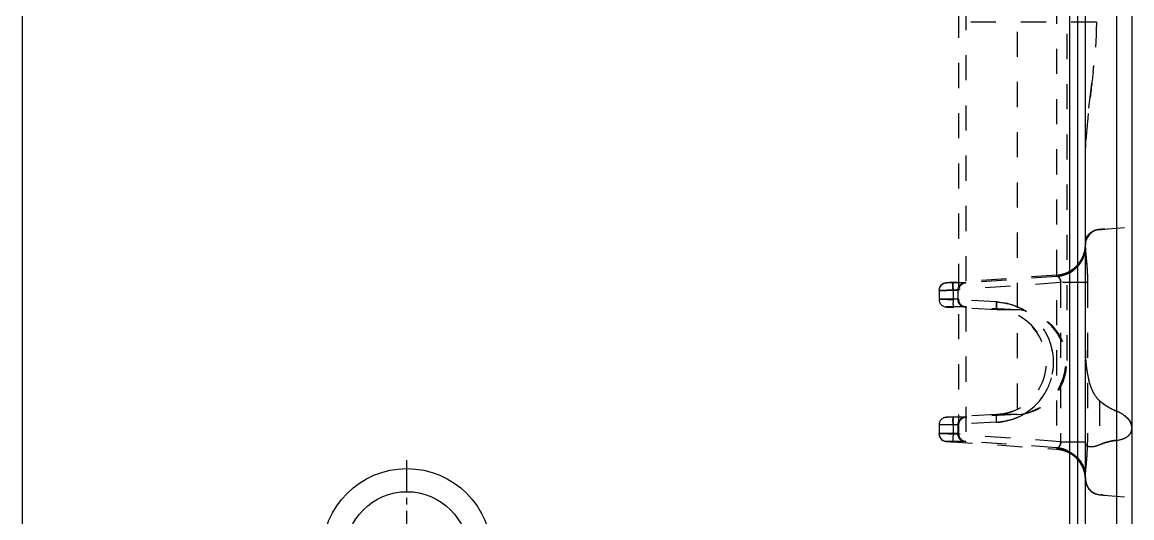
# Model space of a CAD drawing. Header units: millimetres. Extents: x -2895 to -298, y -11750 to -2997.
# Drawn here: x -2004.7 to -1932.6, y -6637.3 to -6605.1 of the extents above; entities that cross this region are included whole.
import ezdxf

# ---------------------------------------------------------------- set-up
doc = ezdxf.new("R2010")
doc.units = ezdxf.units.MM
doc.header["$LTSCALE"] = 16.335
doc.linetypes.add('CENTER', pattern=[0.6, 0.375, -0.075, 0.075, -0.075])
doc.linetypes.add('HIDDEN', pattern=[0.2, 0.1, -0.1])
doc.layers.get('0').update_dxf_attribs({"linetype": 'CONTINUOUS'})
doc.layers.add('DEFAULT_2', color=8, linetype='HIDDEN')

msp = doc.modelspace()

# ---------------------------------------------------------------- linework, layer by layer
at = {"color": 7, "linetype": 'Continuous'}
for p, q in [((-2004.722, -6411.623), (-2004.722, -6791.623)), ((-1935.626, -6697.046), (-1935.626, -6494.708)), ((-1936.631, -6735.76), (-1936.631, -6495.949)), ((-1933.596, -6506.557), (-1933.596, -6655.38)), ((-1932.611, -6508.039), (-1932.611, -6653.898)), ((-1936.129, -6640.263), (-1936.129, -6593.028))]:
    msp.add_line(p, q, dxfattribs=at)
at = {"color": 1, "linetype": 'CENTER', "ltscale": 0.342088}
msp.add_line((-1979.722, -6645.673), (-1979.722, -6633.573), dxfattribs=at)
at = {"color": 7, "linetype": 'Continuous'}
for radius in [5.5, 4]:
    msp.add_circle((-1979.722, -6639.623), radius, dxfattribs=at)
at = {"layer": 'DEFAULT_2', "color": 8, "linetype": 'HIDDEN'}
for p, q in [((-1937.496, -6551.284), (-1937.496, -6632.855)), ((-1943.4, -6551.697), (-1943.4, -6632.35)), ((-1943.867, -6552.198), (-1943.867, -6631.849)), ((-1940.07, -6553.436), (-1940.07, -6630.611)), ((-1936.832, -6556.848), (-1936.832, -6627.198)), ((-1934.914, -6605.088), (-1943.867, -6605.088)), ((-1934.709, -6618.576), (-1932.611, -6618.392)), ((-1934.709, -6618.572), (-1934.709, -6618.576)), ((-1935.626, -6619.594), (-1935.626, -6619.594)), ((-1937.496, -6621.542), (-1944.564, -6622.038)), ((-1937.496, -6621.634), (-1943.458, -6622.047)), ((-1937.496, -6621.629), (-1937.496, -6621.634)), ((-1945.142, -6622.548), (-1945.141, -6622.548)), ((-1945.141, -6622.548), (-1945.141, -6623.11)), ((-1943.867, -6622.548), (-1945.141, -6622.548)), ((-1943.4, -6622.047), (-1944.674, -6622.047)), ((-1944.564, -6622.038), (-1944.654, -6622.045)), ((-1944.225, -6622.514), (-1944.593, -6622.527)), ((-1937.242, -6622.024), (-1944.225, -6622.514)), ((-1944.225, -6622.514), (-1944.225, -6623.136)), ((-1943.925, -6622.548), (-1943.925, -6623.11)), ((-1937.242, -6622.024), (-1937.242, -6632.372)), ((-1935.49, -6622.024), (-1937.242, -6622.024)), ((-1935.49, -6622.024), (-1935.49, -6632.372)), ((-1944.225, -6623.136), (-1945.142, -6623.11)), ((-1945.142, -6623.11), (-1944.593, -6623.126)), ((-1943.867, -6623.11), (-1945.141, -6623.11)), ((-1944.593, -6623.126), (-1944.225, -6623.136)), ((-1941.4, -6623.284), (-1944.225, -6623.136)), ((-1943.391, -6623.612), (-1944.665, -6623.612)), ((-1944.613, -6623.615), (-1944.577, -6623.617)), ((-1944.207, -6623.637), (-1944.447, -6623.625)), ((-1944.447, -6623.625), (-1944.207, -6623.637)), ((-1941.38, -6623.786), (-1944.207, -6623.637)), ((-1940.07, -6623.786), (-1943.449, -6623.612)), ((-1940.07, -6623.786), (-1941.38, -6623.786)), ((-1934.709, -6629.707), (-1934.709, -6632.567)), ((-1945.142, -6631.286), (-1944.225, -6631.261)), ((-1945.087, -6631.285), (-1945.142, -6631.286)), ((-1945.141, -6631.286), (-1945.141, -6631.849)), ((-1943.867, -6631.286), (-1945.141, -6631.286)), ((-1944.593, -6631.271), (-1945.087, -6631.285)), ((-1943.391, -6630.785), (-1944.665, -6630.785)), ((-1944.577, -6630.779), (-1944.613, -6630.781)), ((-1944.225, -6631.261), (-1944.593, -6631.271)), ((-1944.447, -6630.772), (-1944.577, -6630.779)), ((-1944.207, -6630.759), (-1944.447, -6630.772)), ((-1944.447, -6630.772), (-1944.207, -6630.759)), ((-1941.399, -6631.113), (-1944.225, -6631.261)), ((-1944.225, -6631.261), (-1944.225, -6631.882)), ((-1941.38, -6630.611), (-1944.207, -6630.759)), ((-1943.925, -6631.286), (-1943.925, -6631.849)), ((-1940.07, -6630.611), (-1943.449, -6630.785)), ((-1940.07, -6630.611), (-1941.38, -6630.611)), ((-1945.141, -6631.849), (-1945.142, -6631.849)), ((-1943.867, -6631.849), (-1945.141, -6631.849)), ((-1937.242, -6632.373), (-1944.225, -6631.882)), ((-1943.4, -6632.35), (-1944.674, -6632.35)), ((-1944.593, -6632.357), (-1937.496, -6632.855)), ((-1944.216, -6632.384), (-1944.216, -6632.384)), ((-1937.496, -6632.763), (-1943.458, -6632.35)), ((-1937.496, -6632.763), (-1937.496, -6632.763)), ((-1937.242, -6632.372), (-1935.49, -6632.372)), ((-1935.626, -6634.785), (-1935.626, -6634.803)), ((-1934.709, -6635.82), (-1934.709, -6635.821)), ((-1934.709, -6635.821), (-1932.611, -6636.005)), ((-1934.545, -6635.835), (-1934.602, -6635.83)), ((-1934.49, -6635.84), (-1934.545, -6635.835))]:
    msp.add_line(p, q, dxfattribs=at)
for points in [[(-1944.654, -6622.045), (-1944.68, -6622.047), (-1944.718, -6622.052), (-1944.788, -6622.068), (-1944.861, -6622.097), (-1944.934, -6622.141), (-1945.001, -6622.199), (-1945.057, -6622.268), (-1945.103, -6622.354), (-1945.132, -6622.45), (-1945.142, -6622.548)], [(-1944.672, -6622.046), (-1944.683, -6622.047), (-1944.72, -6622.052), (-1944.779, -6622.065), (-1944.841, -6622.088), (-1944.905, -6622.121), (-1944.966, -6622.166), (-1945.019, -6622.219), (-1945.066, -6622.282), (-1945.104, -6622.356), (-1945.13, -6622.437), (-1945.142, -6622.526), (-1945.142, -6622.548)], [(-1945.142, -6631.849), (-1945.132, -6631.947), (-1945.092, -6632.067), (-1945.028, -6632.167), (-1944.95, -6632.244), (-1944.862, -6632.299), (-1944.774, -6632.333), (-1944.701, -6632.347), (-1944.671, -6632.35), (-1944.64, -6632.353), (-1944.562, -6632.359)], [(-1945.142, -6631.849), (-1945.136, -6631.929), (-1945.102, -6632.046), (-1945.043, -6632.148), (-1944.971, -6632.226), (-1944.888, -6632.286), (-1944.802, -6632.324), (-1944.724, -6632.344), (-1944.681, -6632.35)]]:
    msp.add_lwpolyline(points, dxfattribs=at)
for centre, radius, start, end in [((-1994.555, -6601.715), 59.798, 353.61587, 353.73158), ((-1985.663, -6602.687), 50.853, 353.72551, 354.11135), ((-1985.901, -6602.663), 51.092, 353.72804, 354.09724), ((-1934.621, -6619.577), 1.005, 94.99999, 180.99121), ((-1934.638, -6619.692), 1.122, 93.60783, 118.48986), ((-1937.636, -6619.624), 2.01, 273.9943, 0.9912), ((-1937.681, -6619.526), 2.055, 340.12914, 353.87718), ((-1937.617, -6619.533), 1.99, 353.8755, 357.61141), ((-1937.547, -6619.536), 1.921, 357.61683, 359.95314), ((-1937.586, -6619.561), 1.954, 327.22935, 340.13585), ((-1937.655, -6619.512), 2.039, 319.79483, 327.12164), ((-1937.628, -6619.433), 2.155, 275.23184, 291.81889), ((-1937.637, -6619.525), 2.02, 286.98745, 293.64431), ((-1937.595, -6619.517), 2.064, 291.81086, 297.82325), ((-1937.621, -6619.561), 1.981, 293.63119, 299.983), ((-1944.639, -6622.547), 0.501, 93.99649, 180.03837), ((-1942.317, -6652.065), 30.111, 94.09232, 94.39371), ((-1940.778, -6672.968), 51.07, 94.13557, 94.27717), ((-1936.853, -6727.207), 105.451, 94.00401, 94.14041), ((-1935.905, -6740.522), 118.801, 94.01128, 94.1301), ((-1943.423, -6622.548), 0.502, 94.02669, 180.05169), ((-1943.365, -6622.548), 0.502, 94, 180), ((-1944.639, -6623.112), 0.501, 179.98089, 267.00858), ((-1943.423, -6623.111), 0.502, 179.94698, 266.97456), ((-1943.365, -6623.11), 0.502, 180, 267), ((-1941.669, -6627.56), 4.284, 84.68107, 86.39724), ((-1941.33, -6565.954), 57.755, 266.7416, 266.90637), ((-1941.311, -6565.499), 58.21, 266.7843, 266.91177), ((-1941.564, -6627.188), 3.408, 34.68223, 86.94701), ((-1940.315, -6627.196), 3.415, 273.04749, 86.95251), ((-1941.54, -6627.055), 3.761, 65.46401, 67.6755), ((-1940.249, -6627.198), 3.417, 273, 87), ((-1941.567, -6627.114), 3.826, 59.1423, 65.45166), ((-1941.609, -6627.182), 3.906, 9.57622, 59.12832), ((-1941.557, -6627.224), 3.391, 273.04547, 42.80494), ((-1941.658, -6627.198), 3.962, 350.47908, 9.52516), ((-1928.482, -6626.65), 7.134, 187.17902, 190.22498), ((-1941.609, -6627.215), 3.906, 300.87303, 350.42802), ((-1929.686, -6626.87), 5.91, 190.19456, 194.75055), ((-1941.561, -6627.295), 3.813, 292.3528, 300.86652), ((-1932.282, -6626.917), 3.7, 235.65595, 239.82141), ((-1932.168, -6626.725), 3.923, 239.80498, 242.26905), ((-1932.013, -6626.418), 4.267, 242.33592, 248.22737), ((-1944.639, -6631.285), 0.501, 92.99522, 180.03976), ((-1942.187, -6672.996), 42.284, 93.06369, 93.28863), ((-1943.423, -6631.286), 0.502, 93.02544, 180.05302), ((-1943.365, -6631.286), 0.502, 93, 180), ((-1941.668, -6626.839), 4.282, 273.60121, 275.3156), ((-1944.638, -6631.849), 0.502, 179.96163, 265.96024), ((-1943.423, -6631.849), 0.502, 179.94831, 265.97331), ((-1943.365, -6631.849), 0.502, 180, 266), ((-1937.636, -6634.772), 2.01, 359.0088, 86.0057), ((-1947.991, -6632.382), 12.501, 359.39276, 0.04497), ((-1937.635, -6634.98), 2.172, 73.63935, 84.76554), ((-1937.655, -6634.885), 2.039, 32.87817, 40.20502), ((-1937.586, -6634.836), 1.954, 19.86393, 32.77047), ((-1937.681, -6634.87), 2.055, 6.11359, 19.87063), ((-1937.606, -6634.863), 1.98, 2.38301, 6.11508), ((-1937.604, -6634.772), 1.978, 0.00274, 2.42894), ((-1937.547, -6634.86), 1.921, 0.04686, 2.38315), ((-1934.366, -6634.717), 1.26, 179.56994, 185.70466), ((-1934.621, -6634.82), 1.005, 179.89769, 265.00001), ((-1934.598, -6634.832), 0.996, 218.44646, 234.75759), ((-1931.723, -6605.22), 30.745, 264.42752, 265.05508), ((-1932.222, -6610.405), 25.536, 264.41161, 264.65295), ((-1930.644, -6593.194), 42.819, 264.84718, 265.00355)]:
    msp.add_arc(centre, radius, start, end, dxfattribs=at)
for points, knots in [([(-1935.626, -6608.242), (-1935.626, -6607.982), (-1935.619, -6606.931), (-1935.605, -6605.879), (-1935.605, -6605.088)], [0, 0, 0, 0, 0.247563, 1, 1, 1, 1]), ([(-1934.914, -6605.088), (-1934.914, -6605.326), (-1934.932, -6606.27), (-1935.008, -6607.213), (-1935.08, -6607.917)], [0, 0, 0, 0, 0.251098, 1, 1, 1, 1]), ([(-1935.626, -6613.935), (-1935.626, -6613.504), (-1935.584, -6612.592), (-1935.425, -6610.734), (-1935.234, -6609.312), (-1935.128, -6608.364)], [0, 0, 0, 0, 0.231032, 0.488982, 1, 1, 1, 1]), ([(-1935.128, -6608.364), (-1935.203, -6609.03), (-1935.317, -6609.919), (-1935.416, -6610.81), (-1935.44, -6611.035)], [0, 0, 0, 0, 0.747644, 1, 1, 1, 1]), ([(-1935.44, -6611.035), (-1935.493, -6611.542), (-1935.58, -6612.508), (-1935.626, -6613.477), (-1935.626, -6613.935)], [0, 0, 0, 0, 0.526903, 1, 1, 1, 1]), ([(-1935.626, -6619.342), (-1935.628, -6619.167), (-1935.387, -6618.755), (-1934.958, -6618.588), (-1934.709, -6618.572)], [0, 0, 0, 0, 0.412111, 1, 1, 1, 1]), ([(-1934.709, -6618.572), (-1934.682, -6618.57), (-1934.57, -6618.563), (-1934.458, -6618.554), (-1934.373, -6618.546)], [0, 0, 0, 0, 0.23807, 1, 1, 1, 1]), ([(-1934.373, -6618.546), (-1934.403, -6618.549), (-1934.514, -6618.558), (-1934.626, -6618.567), (-1934.709, -6618.572)], [0, 0, 0, 0, 0.261624, 1, 1, 1, 1]), ([(-1936.631, -6621.342), (-1936.329, -6621.183), (-1935.816, -6620.722), (-1935.626, -6620.059), (-1935.626, -6619.749)], [0, 0, 0, 0, 0.524101, 1, 1, 1, 1]), ([(-1936.097, -6620.933), (-1935.949, -6620.772), (-1935.711, -6620.399), (-1935.626, -6619.963), (-1935.626, -6619.749)], [0, 0, 0, 0, 0.505165, 1, 1, 1, 1]), ([(-1935.626, -6619.749), (-1935.626, -6619.902), (-1935.593, -6620.244), (-1935.521, -6621), (-1935.489, -6621.607), (-1935.49, -6622.024)], [0, 0, 0, 0, 0.201833, 0.45127, 1, 1, 1, 1]), ([(-1935.626, -6619.749), (-1935.626, -6619.776), (-1935.623, -6619.9), (-1935.613, -6620.024), (-1935.605, -6620.121)], [0, 0, 0, 0, 0.219178, 1, 1, 1, 1]), ([(-1936.098, -6620.827), (-1936.059, -6620.782), (-1935.916, -6620.598), (-1935.807, -6620.387), (-1935.748, -6620.224)], [0, 0, 0, 0, 0.254294, 1, 1, 1, 1]), ([(-1935.605, -6620.121), (-1935.601, -6620.162), (-1935.585, -6620.336), (-1935.569, -6620.51), (-1935.557, -6620.643)], [0, 0, 0, 0, 0.23609, 1, 1, 1, 1]), ([(-1935.557, -6620.643), (-1935.547, -6620.754), (-1935.509, -6621.213), (-1935.491, -6621.674), (-1935.49, -6622.024)], [0, 0, 0, 0, 0.241255, 1, 1, 1, 1]), ([(-1937.496, -6621.542), (-1937.459, -6621.539), (-1937.308, -6621.524), (-1937.159, -6621.492), (-1937.049, -6621.458)], [0, 0, 0, 0, 0.242999, 1, 1, 1, 1]), ([(-1937.496, -6621.542), (-1937.459, -6621.539), (-1937.308, -6621.524), (-1937.158, -6621.492), (-1937.048, -6621.458)], [0, 0, 0, 0, 0.242995, 1, 1, 1, 1]), ([(-1937.496, -6621.542), (-1937.479, -6621.54), (-1937.453, -6621.553), (-1937.441, -6621.573), (-1937.437, -6621.58)], [0, 0, 0, 0, 0.700315, 1, 1, 1, 1]), ([(-1937.437, -6621.58), (-1937.441, -6621.573), (-1937.453, -6621.553), (-1937.479, -6621.54), (-1937.496, -6621.542)], [0, 0, 0, 0, 0.299704, 1, 1, 1, 1]), ([(-1937.437, -6621.58), (-1937.37, -6621.574), (-1937.091, -6621.535), (-1936.82, -6621.442), (-1936.631, -6621.342)], [0, 0, 0, 0, 0.241226, 1, 1, 1, 1]), ([(-1937.437, -6621.58), (-1937.422, -6621.609), (-1937.366, -6621.666), (-1937.288, -6621.761), (-1937.229, -6621.885), (-1937.23, -6621.98), (-1937.242, -6622.024)], [0, 0, 0, 0, 0.19674, 0.461725, 0.730294, 1, 1, 1, 1]), ([(-1937.373, -6621.661), (-1937.379, -6621.654), (-1937.402, -6621.628), (-1937.426, -6621.601), (-1937.437, -6621.58)], [0, 0, 0, 0, 0.294725, 1, 1, 1, 1]), ([(-1937.293, -6621.764), (-1937.299, -6621.754), (-1937.324, -6621.718), (-1937.352, -6621.685), (-1937.373, -6621.661)], [0, 0, 0, 0, 0.265603, 1, 1, 1, 1]), ([(-1937.242, -6622.024), (-1937.229, -6621.979), (-1937.228, -6621.883), (-1937.269, -6621.8), (-1937.293, -6621.764)], [0, 0, 0, 0, 0.520962, 1, 1, 1, 1]), ([(-1945.142, -6622.548), (-1945.141, -6622.547), (-1945.133, -6622.549), (-1945.123, -6622.546), (-1945.1, -6622.547), (-1945.056, -6622.544), (-1944.98, -6622.542), (-1944.869, -6622.537), (-1944.733, -6622.532), (-1944.515, -6622.524), (-1944.344, -6622.518), (-1944.225, -6622.514)], [0, 0, 0, 0, 0.004777, 0.018872, 0.042175, 0.074571, 0.165404, 0.287958, 0.43821, 0.611125, 1, 1, 1, 1]), ([(-1945.087, -6622.546), (-1945.095, -6622.546), (-1945.109, -6622.547), (-1945.127, -6622.546), (-1945.135, -6622.549), (-1945.142, -6622.547), (-1945.142, -6622.548)], [0, 0, 0, 0, 0.434446, 0.746802, 0.935751, 1, 1, 1, 1]), ([(-1944.587, -6622.04), (-1944.601, -6622.041), (-1944.616, -6622.042), (-1944.689, -6622.047), (-1944.674, -6622.047)], [0, 0, 0, 0, 0.46433, 1, 1, 1, 1]), ([(-1944.674, -6622.047), (-1944.674, -6622.047), (-1944.663, -6622.044), (-1944.656, -6622.047), (-1944.635, -6622.043), (-1944.624, -6622.042)], [0, 0, 0, 0, 0.014567, 0.333768, 1, 1, 1, 1]), ([(-1944.225, -6622.514), (-1944.228, -6622.467), (-1944.236, -6622.322), (-1944.241, -6622.175), (-1944.233, -6622.077)], [0, 0, 0, 0, 0.324112, 1, 1, 1, 1]), ([(-1944.216, -6622.013), (-1944.22, -6622.013), (-1944.227, -6622.032), (-1944.231, -6622.059), (-1944.235, -6622.106), (-1944.238, -6622.192), (-1944.236, -6622.33), (-1944.229, -6622.447), (-1944.225, -6622.514)], [0, 0, 0, 0, 0.027575, 0.0906, 0.184144, 0.298589, 0.602239, 1, 1, 1, 1]), ([(-1944.233, -6622.077), (-1944.231, -6622.061), (-1944.229, -6622.044), (-1944.222, -6622.013), (-1944.216, -6622.013)], [0, 0, 0, 0, 0.704081, 1, 1, 1, 1]), ([(-1943.458, -6622.047), (-1943.541, -6622.053), (-1943.706, -6622.107), (-1943.824, -6622.234), (-1943.863, -6622.307)], [0, 0, 0, 0, 0.49985, 1, 1, 1, 1]), ([(-1944.225, -6623.136), (-1944.228, -6623.203), (-1944.232, -6623.32), (-1944.232, -6623.459), (-1944.228, -6623.544), (-1944.223, -6623.591), (-1944.219, -6623.618), (-1944.212, -6623.637), (-1944.207, -6623.637)], [0, 0, 0, 0, 0.397455, 0.701034, 0.815512, 0.90914, 0.972293, 1, 1, 1, 1]), ([(-1941.398, -6623.284), (-1941.4, -6623.331), (-1941.406, -6623.475), (-1941.408, -6623.621), (-1941.399, -6623.718)], [0, 0, 0, 0, 0.32231, 1, 1, 1, 1]), ([(-1941.38, -6623.786), (-1941.385, -6623.786), (-1941.392, -6623.767), (-1941.397, -6623.74), (-1941.401, -6623.693), (-1941.405, -6623.607), (-1941.406, -6623.469), (-1941.401, -6623.351), (-1941.398, -6623.284)], [0, 0, 0, 0, 0.027914, 0.090689, 0.184446, 0.298919, 0.602554, 1, 1, 1, 1]), ([(-1941.399, -6631.113), (-1940.909, -6631.082), (-1939.926, -6630.848), (-1938.7, -6629.961), (-1937.886, -6628.686), (-1937.601, -6627.198), (-1937.886, -6625.71), (-1938.701, -6624.435), (-1939.926, -6623.549), (-1940.909, -6623.315), (-1941.4, -6623.284)], [0, 0, 0, 0, 0.124795, 0.249716, 0.374792, 0.5, 0.625207, 0.750284, 0.875205, 1, 1, 1, 1]), ([(-1944.613, -6623.615), (-1944.621, -6623.615), (-1944.63, -6623.614), (-1944.674, -6623.612), (-1944.665, -6623.612)], [0, 0, 0, 0, 0.480383, 1, 1, 1, 1]), ([(-1944.665, -6623.612), (-1944.665, -6623.612), (-1944.631, -6623.619), (-1944.63, -6623.614), (-1944.613, -6623.615)], [0, 0, 0, 0, 0.01715, 1, 1, 1, 1]), ([(-1941.399, -6623.718), (-1941.397, -6623.735), (-1941.394, -6623.753), (-1941.388, -6623.786), (-1941.38, -6623.786)], [0, 0, 0, 0, 0.702988, 1, 1, 1, 1]), ([(-1935.626, -6626.444), (-1935.628, -6627.034), (-1935.553, -6627.92), (-1935.214, -6629.021), (-1934.915, -6629.523), (-1934.709, -6629.707)], [0, 0, 0, 0, 0.511651, 0.759957, 1, 1, 1, 1]), ([(-1935.561, -6627.542), (-1935.572, -6627.451), (-1935.612, -6627.087), (-1935.627, -6626.719), (-1935.626, -6626.444)], [0, 0, 0, 0, 0.248252, 1, 1, 1, 1]), ([(-1934.709, -6629.707), (-1934.831, -6629.598), (-1934.967, -6629.419), (-1935.074, -6629.228), (-1935.1, -6629.178)], [0, 0, 0, 0, 0.745768, 1, 1, 1, 1]), ([(-1934.709, -6629.707), (-1934.633, -6629.775), (-1934.294, -6630.049), (-1933.905, -6630.257), (-1933.596, -6630.381)], [0, 0, 0, 0, 0.234519, 1, 1, 1, 1]), ([(-1934.369, -6629.972), (-1934.399, -6629.951), (-1934.517, -6629.868), (-1934.629, -6629.778), (-1934.709, -6629.707)], [0, 0, 0, 0, 0.255846, 1, 1, 1, 1]), ([(-1933.596, -6630.381), (-1933.449, -6630.44), (-1933.015, -6630.661), (-1932.611, -6631.113), (-1932.611, -6631.453)], [0, 0, 0, 0, 0.317907, 1, 1, 1, 1]), ([(-1944.613, -6630.781), (-1944.621, -6630.782), (-1944.63, -6630.782), (-1944.674, -6630.785), (-1944.665, -6630.785)], [0, 0, 0, 0, 0.48039, 1, 1, 1, 1]), ([(-1944.665, -6630.785), (-1944.665, -6630.785), (-1944.631, -6630.778), (-1944.63, -6630.782), (-1944.613, -6630.781)], [0, 0, 0, 0, 0.01715, 1, 1, 1, 1]), ([(-1944.225, -6631.261), (-1944.227, -6631.214), (-1944.232, -6631.068), (-1944.235, -6630.922), (-1944.225, -6630.824)], [0, 0, 0, 0, 0.323909, 1, 1, 1, 1]), ([(-1944.207, -6630.759), (-1944.212, -6630.759), (-1944.219, -6630.778), (-1944.223, -6630.805), (-1944.228, -6630.853), (-1944.232, -6630.938), (-1944.232, -6631.076), (-1944.228, -6631.194), (-1944.225, -6631.261)], [0, 0, 0, 0, 0.027707, 0.09086, 0.184488, 0.298966, 0.602545, 1, 1, 1, 1]), ([(-1944.225, -6630.824), (-1944.223, -6630.808), (-1944.221, -6630.79), (-1944.214, -6630.759), (-1944.207, -6630.759)], [0, 0, 0, 0, 0.703492, 1, 1, 1, 1]), ([(-1943.449, -6630.785), (-1943.536, -6630.789), (-1943.711, -6630.846), (-1943.833, -6630.983), (-1943.871, -6631.061)], [0, 0, 0, 0, 0.49984, 1, 1, 1, 1]), ([(-1941.398, -6631.112), (-1941.401, -6631.046), (-1941.406, -6630.928), (-1941.405, -6630.789), (-1941.401, -6630.704), (-1941.397, -6630.657), (-1941.392, -6630.63), (-1941.385, -6630.611), (-1941.38, -6630.611)], [0, 0, 0, 0, 0.397461, 0.701079, 0.815556, 0.909312, 0.972085, 1, 1, 1, 1]), ([(-1932.898, -6630.839), (-1932.912, -6630.823), (-1932.973, -6630.762), (-1933.039, -6630.706), (-1933.09, -6630.666)], [0, 0, 0, 0, 0.240123, 1, 1, 1, 1]), ([(-1932.751, -6631.026), (-1932.761, -6631.01), (-1932.806, -6630.944), (-1932.857, -6630.882), (-1932.898, -6630.839)], [0, 0, 0, 0, 0.240005, 1, 1, 1, 1]), ([(-1932.611, -6631.453), (-1932.611, -6631.418), (-1932.625, -6631.267), (-1932.688, -6631.123), (-1932.751, -6631.026)], [0, 0, 0, 0, 0.232684, 1, 1, 1, 1]), ([(-1944.225, -6631.882), (-1944.344, -6631.878), (-1944.515, -6631.872), (-1944.733, -6631.864), (-1944.869, -6631.859), (-1944.98, -6631.855), (-1945.056, -6631.853), (-1945.1, -6631.85), (-1945.123, -6631.851), (-1945.134, -6631.847), (-1945.141, -6631.85), (-1945.142, -6631.849)], [0, 0, 0, 0, 0.38884, 0.561742, 0.711989, 0.834545, 0.925387, 0.95779, 0.981102, 0.995209, 1, 1, 1, 1]), ([(-1944.225, -6631.882), (-1944.229, -6631.949), (-1944.235, -6632.067), (-1944.238, -6632.205), (-1944.235, -6632.29), (-1944.231, -6632.337), (-1944.227, -6632.364), (-1944.221, -6632.383), (-1944.216, -6632.384)], [0, 0, 0, 0, 0.397076, 0.700517, 0.814903, 0.908575, 0.97196, 1, 1, 1, 1]), ([(-1943.925, -6631.849), (-1943.925, -6631.931), (-1943.882, -6632.1), (-1943.764, -6632.227), (-1943.694, -6632.272)], [0, 0, 0, 0, 0.500138, 1, 1, 1, 1]), ([(-1933.596, -6632.279), (-1933.452, -6632.261), (-1933.191, -6632.205), (-1932.864, -6632.04), (-1932.656, -6631.808), (-1932.611, -6631.621), (-1932.611, -6631.534)], [0, 0, 0, 0, 0.32446, 0.590081, 0.80576, 1, 1, 1, 1]), ([(-1944.216, -6632.384), (-1944.327, -6632.376), (-1944.368, -6632.37), (-1944.715, -6632.35), (-1944.674, -6632.35)], [0, 0, 0, 0, 0.731598, 1, 1, 1, 1]), ([(-1944.674, -6632.35), (-1944.674, -6632.35), (-1944.663, -6632.353), (-1944.656, -6632.35), (-1944.635, -6632.353), (-1944.624, -6632.354)], [0, 0, 0, 0, 0.014567, 0.333768, 1, 1, 1, 1]), ([(-1944.624, -6632.354), (-1944.601, -6632.356), (-1944.464, -6632.366), (-1944.328, -6632.376), (-1944.216, -6632.384)], [0, 0, 0, 0, 0.173573, 1, 1, 1, 1]), ([(-1937.242, -6632.372), (-1937.228, -6632.422), (-1937.229, -6632.525), (-1937.298, -6632.648), (-1937.373, -6632.738), (-1937.423, -6632.79), (-1937.437, -6632.817)], [0, 0, 0, 0, 0.30299, 0.57919, 0.819941, 1, 1, 1, 1]), ([(-1937.437, -6632.817), (-1937.426, -6632.796), (-1937.389, -6632.754), (-1937.309, -6632.663), (-1937.254, -6632.574), (-1937.239, -6632.508)], [0, 0, 0, 0, 0.189549, 0.447549, 1, 1, 1, 1]), ([(-1935.626, -6632.517), (-1935.629, -6632.614), (-1935.431, -6632.69), (-1935.249, -6632.695), (-1935.013, -6632.676), (-1934.832, -6632.62), (-1934.709, -6632.567)], [0, 0, 0, 0, 0.294576, 0.428867, 0.591363, 1, 1, 1, 1]), ([(-1935.626, -6634.648), (-1935.626, -6634.495), (-1935.593, -6634.152), (-1935.521, -6633.396), (-1935.491, -6632.789), (-1935.49, -6632.372)], [0, 0, 0, 0, 0.201791, 0.451129, 1, 1, 1, 1]), ([(-1935.553, -6633.713), (-1935.545, -6633.616), (-1935.512, -6633.218), (-1935.493, -6632.818), (-1935.49, -6632.515)], [0, 0, 0, 0, 0.242146, 1, 1, 1, 1]), ([(-1933.596, -6632.279), (-1933.7, -6632.292), (-1934.079, -6632.352), (-1934.452, -6632.457), (-1934.709, -6632.567)], [0, 0, 0, 0, 0.272761, 1, 1, 1, 1]), ([(-1934.709, -6632.567), (-1934.629, -6632.533), (-1934.269, -6632.397), (-1933.89, -6632.316), (-1933.596, -6632.279)], [0, 0, 0, 0, 0.226357, 1, 1, 1, 1]), ([(-1937.437, -6632.817), (-1937.441, -6632.823), (-1937.453, -6632.844), (-1937.479, -6632.856), (-1937.496, -6632.855)], [0, 0, 0, 0, 0.299704, 1, 1, 1, 1]), ([(-1937.496, -6632.855), (-1937.479, -6632.856), (-1937.453, -6632.844), (-1937.441, -6632.823), (-1937.437, -6632.817)], [0, 0, 0, 0, 0.700315, 1, 1, 1, 1]), ([(-1937.496, -6632.855), (-1937.459, -6632.858), (-1937.308, -6632.873), (-1937.158, -6632.905), (-1937.048, -6632.939)], [0, 0, 0, 0, 0.242991, 1, 1, 1, 1]), ([(-1937.496, -6632.855), (-1937.459, -6632.858), (-1937.308, -6632.873), (-1937.158, -6632.905), (-1937.048, -6632.939)], [0, 0, 0, 0, 0.242995, 1, 1, 1, 1]), ([(-1937.437, -6632.817), (-1937.37, -6632.823), (-1937.091, -6632.862), (-1936.82, -6632.954), (-1936.631, -6633.054)], [0, 0, 0, 0, 0.240931, 1, 1, 1, 1]), ([(-1937.048, -6632.939), (-1937.012, -6632.95), (-1936.869, -6632.998), (-1936.73, -6633.062), (-1936.631, -6633.12)], [0, 0, 0, 0, 0.245725, 1, 1, 1, 1]), ([(-1937.048, -6632.939), (-1937.013, -6632.95), (-1936.869, -6632.998), (-1936.73, -6633.062), (-1936.631, -6633.12)], [0, 0, 0, 0, 0.245721, 1, 1, 1, 1]), ([(-1936.631, -6633.054), (-1936.337, -6633.209), (-1935.823, -6633.664), (-1935.626, -6634.328), (-1935.626, -6634.647)], [0, 0, 0, 0, 0.509904, 1, 1, 1, 1]), ([(-1936.099, -6633.568), (-1935.963, -6633.729), (-1935.746, -6634.086), (-1935.651, -6634.491), (-1935.634, -6634.69)], [0, 0, 0, 0, 0.512975, 1, 1, 1, 1]), ([(-1935.602, -6634.247), (-1935.598, -6634.205), (-1935.582, -6634.027), (-1935.565, -6633.849), (-1935.553, -6633.713)], [0, 0, 0, 0, 0.236087, 1, 1, 1, 1]), ([(-1935.626, -6634.648), (-1935.626, -6634.618), (-1935.623, -6634.484), (-1935.611, -6634.351), (-1935.602, -6634.247)], [0, 0, 0, 0, 0.220937, 1, 1, 1, 1]), ([(-1935.5, -6635.26), (-1935.482, -6635.297), (-1935.398, -6635.444), (-1935.279, -6635.571), (-1935.175, -6635.645)], [0, 0, 0, 0, 0.244432, 1, 1, 1, 1]), ([(-1935.175, -6635.645), (-1935.143, -6635.667), (-1935.001, -6635.756), (-1934.836, -6635.807), (-1934.709, -6635.82)], [0, 0, 0, 0, 0.236745, 1, 1, 1, 1])]:
    msp.add_open_spline(points, degree=3, knots=knots, dxfattribs=at)
for points in [[(-1936.631, -6621.277), (-1936.43, -6621.161), (-1936.248, -6621.005), (-1936.098, -6620.827)], [(-1936.631, -6621.277), (-1936.43, -6621.161), (-1936.248, -6621.005), (-1936.098, -6620.828)], [(-1936.631, -6621.343), (-1936.433, -6621.238), (-1936.249, -6621.098), (-1936.097, -6620.933)], [(-1936.771, -6621.439), (-1936.997, -6621.546), (-1937.247, -6621.612), (-1937.496, -6621.629)], [(-1943.863, -6622.307), (-1943.903, -6622.38), (-1943.925, -6622.465), (-1943.925, -6622.548)], [(-1943.925, -6623.11), (-1943.925, -6623.187), (-1943.906, -6623.266), (-1943.871, -6623.335)], [(-1943.871, -6623.335), (-1943.831, -6623.416), (-1943.766, -6623.488), (-1943.689, -6623.536)], [(-1941.272, -6623.294), (-1940.875, -6623.331), (-1940.479, -6623.424), (-1940.111, -6623.576)], [(-1943.689, -6623.536), (-1943.618, -6623.581), (-1943.533, -6623.608), (-1943.449, -6623.612)], [(-1935.273, -6628.786), (-1935.323, -6628.651), (-1935.365, -6628.514), (-1935.402, -6628.375)], [(-1935.1, -6629.178), (-1935.166, -6629.052), (-1935.223, -6628.92), (-1935.273, -6628.786)], [(-1940.264, -6630.359), (-1940.617, -6630.504), (-1941, -6630.591), (-1941.38, -6630.611)], [(-1943.871, -6631.061), (-1943.906, -6631.13), (-1943.925, -6631.209), (-1943.925, -6631.286)], [(-1940.111, -6630.821), (-1940.479, -6630.972), (-1940.875, -6631.066), (-1941.272, -6631.103)], [(-1943.694, -6632.272), (-1943.624, -6632.316), (-1943.541, -6632.344), (-1943.458, -6632.35)], [(-1936.771, -6632.958), (-1936.997, -6632.851), (-1937.247, -6632.785), (-1937.496, -6632.767)], [(-1937.239, -6632.508), (-1937.229, -6632.464), (-1937.23, -6632.416), (-1937.242, -6632.372)], [(-1937.024, -6632.896), (-1936.888, -6632.935), (-1936.756, -6632.988), (-1936.631, -6633.054)], [(-1936.631, -6633.054), (-1936.433, -6633.159), (-1936.25, -6633.3), (-1936.098, -6633.465)], [(-1936.631, -6633.12), (-1936.43, -6633.236), (-1936.248, -6633.391), (-1936.099, -6633.568)], [(-1936.631, -6633.12), (-1936.43, -6633.236), (-1936.248, -6633.391), (-1936.098, -6633.569)], [(-1935.626, -6634.706), (-1935.628, -6634.896), (-1935.585, -6635.091), (-1935.5, -6635.26)], [(-1935.378, -6635.452), (-1935.425, -6635.393), (-1935.466, -6635.328), (-1935.5, -6635.261)]]:
    msp.add_open_spline(points, degree=3, dxfattribs=at)

doc.saveas('drawing.dxf')
